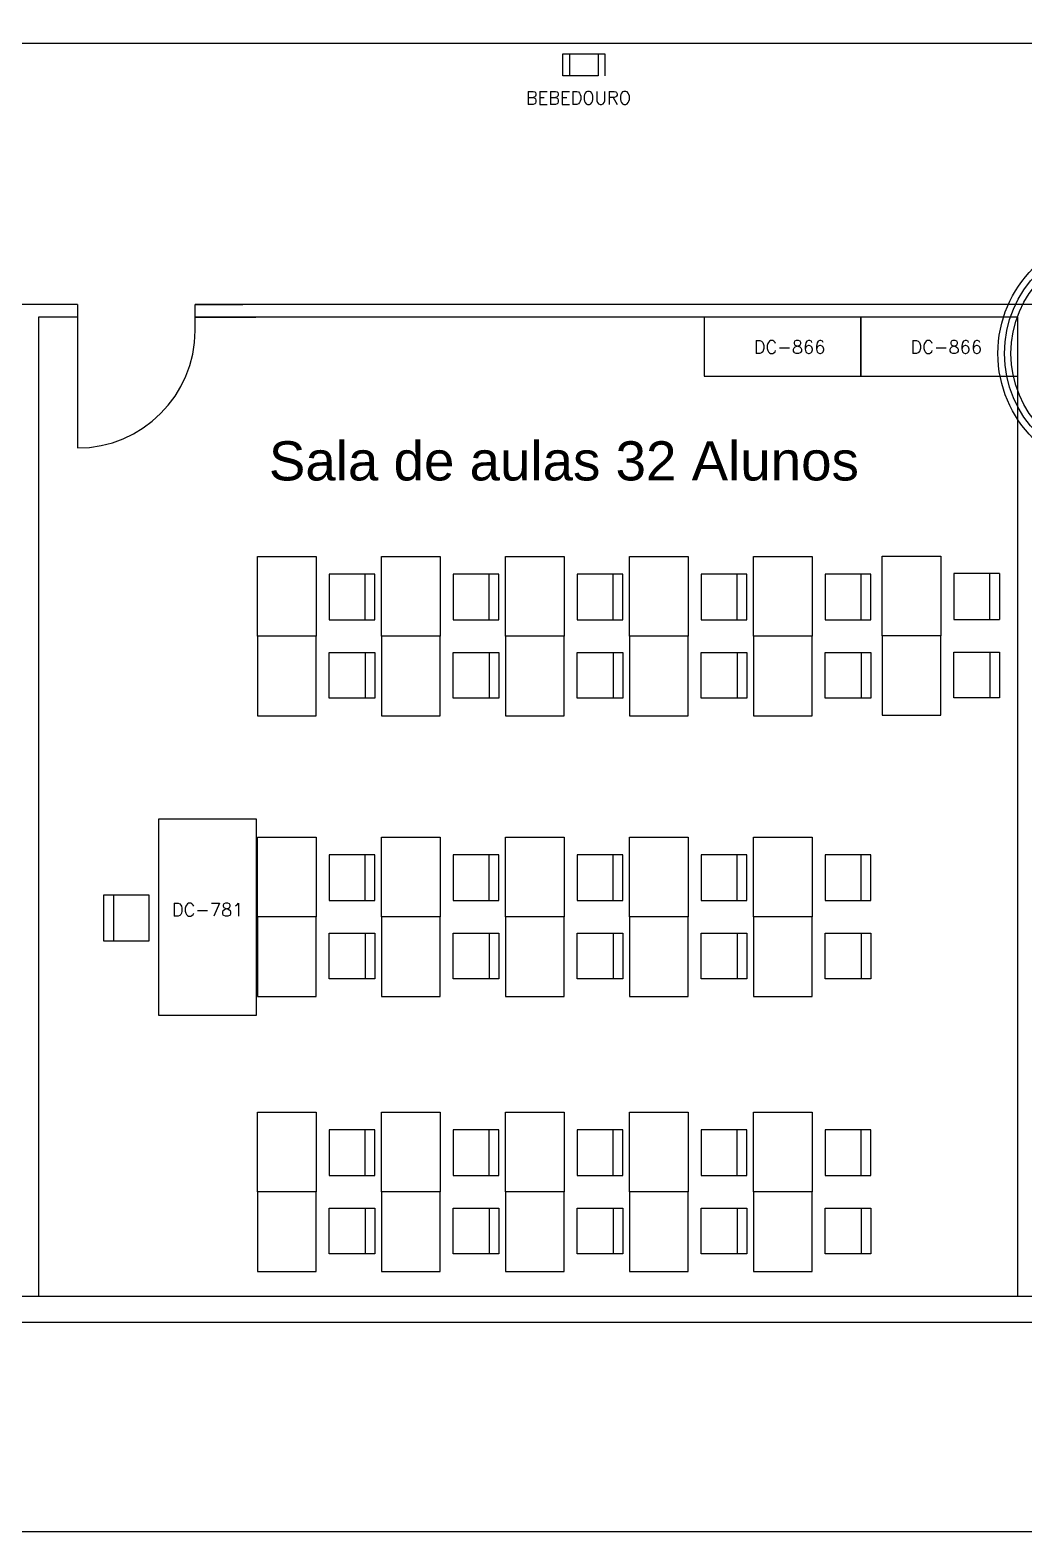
# Model space of a CAD drawing. Header units: millimetres. Extents: x 18768 to 1484868, y -11027 to 520152.
# Drawn here: x 166903 to 174517, y 25708 to 37211 of the extents above; entities that cross this region are included whole.
import ezdxf

# ---------------------------------------------------------------- set-up
doc = ezdxf.new("R2010")
doc.units = ezdxf.units.MM
for name, color, linetype in [('4-MOBILIA', 4, 'Continuous'), ('8-TEXTO-DETALHES', 6, 'Continuous'), ('PAREDES', 7, 'Continuous')]:
    doc.layers.add(name, color=color, linetype=linetype)
doc.layers.add('L035-DEMOLIÇÃO', color=40, linetype='Continuous', plot=False)
doc.styles.add('ROMANS', font='romans', dxfattribs={"width": 0.8, "height": 300})
doc.styles.get("Standard").update_dxf_attribs({"font": 'arial.ttf'})

msp = doc.modelspace()

# ---------------------------------------------------------------- linework, layer by layer
at = {"layer": '4-MOBILIA', "ltscale": 0.01}
for p, q in [((172067.279, 35011.201), (172067.279, 34561.201)), ((173267.279, 35011.201), (172067.279, 35011.201)), ((173267.279, 35011.201), (173267.279, 34561.201)), ((173267.279, 34561.201), (173267.279, 35011.201)), ((174467.279, 35011.201), (173267.279, 35011.201)), ((172067.279, 34561.201), (173267.279, 34561.201)), ((173267.279, 34561.201), (174467.279, 34561.201)), ((168638.055, 31166.559), (167888.055, 31166.559)), ((167888.055, 31166.559), (167888.055, 29666.559)), ((168638.055, 29666.559), (168638.055, 31166.559)), ((167888.055, 29666.559), (168638.055, 29666.559))]:
    msp.add_line(p, q, dxfattribs=at)
at = {"layer": '4-MOBILIA'}
for p, q in [((168644.895, 33177.712), (169094.895, 33177.712)), ((168644.895, 32567.712), (168644.895, 33177.712)), ((169094.895, 33177.712), (169094.895, 32567.712)), ((169594.895, 32567.712), (169594.895, 33177.712)), ((169594.895, 33177.712), (170044.895, 33177.712)), ((170044.895, 33177.712), (170044.895, 32567.712)), ((170544.895, 33177.712), (170994.895, 33177.712)), ((170544.895, 32567.712), (170544.895, 33177.712)), ((170994.895, 33177.712), (170994.895, 32567.712)), ((171494.895, 33177.712), (171944.895, 33177.712)), ((171494.895, 32567.712), (171494.895, 33177.712)), ((171944.895, 33177.712), (171944.895, 32567.712)), ((172444.895, 33177.712), (172894.895, 33177.712)), ((172444.895, 32567.712), (172444.895, 33177.712)), ((172894.895, 33177.712), (172894.895, 32567.712)), ((173429.497, 33182.474), (173879.497, 33182.474)), ((173429.497, 32572.474), (173429.497, 33182.474)), ((173879.497, 33182.474), (173879.497, 32572.474)), ((174329.497, 33047.474), (174329.497, 32697.474)), ((169094.895, 32567.712), (168644.895, 32567.712)), ((168644.895, 32567.712), (168644.895, 31957.712)), ((169094.895, 32567.712), (168644.895, 32567.712)), ((169094.895, 31957.712), (169094.895, 32567.712)), ((169594.895, 32567.712), (169594.895, 31957.712)), ((170044.895, 32567.712), (169594.895, 32567.712)), ((170044.895, 32567.712), (169594.895, 32567.712)), ((170044.895, 31957.712), (170044.895, 32567.712)), ((170994.895, 32567.712), (170544.895, 32567.712)), ((170544.895, 32567.712), (170544.895, 31957.712)), ((170994.895, 32567.712), (170544.895, 32567.712)), ((170994.895, 31957.712), (170994.895, 32567.712)), ((171494.895, 32567.712), (171494.895, 31957.712)), ((171944.895, 32567.712), (171494.895, 32567.712)), ((171944.895, 32567.712), (171494.895, 32567.712)), ((171944.895, 31957.712), (171944.895, 32567.712)), ((172894.895, 32567.712), (172444.895, 32567.712)), ((172444.895, 32567.712), (172444.895, 31957.712)), ((172894.895, 32567.712), (172444.895, 32567.712)), ((172894.895, 31957.712), (172894.895, 32567.712)), ((173429.497, 32572.474), (173429.497, 31962.474)), ((173879.497, 32572.474), (173429.497, 32572.474)), ((173879.497, 32572.474), (173429.497, 32572.474)), ((173879.497, 31962.474), (173879.497, 32572.474)), ((174329.497, 32447.474), (174329.497, 32097.474)), ((168644.895, 31957.712), (169094.895, 31957.712)), ((169594.895, 31957.712), (170044.895, 31957.712)), ((170544.895, 31957.712), (170994.895, 31957.712)), ((171494.895, 31957.712), (171944.895, 31957.712)), ((172444.895, 31957.712), (172894.895, 31957.712)), ((173429.497, 31962.474), (173879.497, 31962.474)), ((168644.895, 31029.674), (169094.895, 31029.674)), ((168644.895, 30419.674), (168644.895, 31029.674)), ((169094.895, 31029.674), (169094.895, 30419.674)), ((169594.895, 30419.674), (169594.895, 31029.674)), ((169594.895, 31029.674), (170044.895, 31029.674)), ((170044.895, 31029.674), (170044.895, 30419.674)), ((170544.895, 31029.674), (170994.895, 31029.674)), ((170544.895, 30419.674), (170544.895, 31029.674)), ((170994.895, 31029.674), (170994.895, 30419.674)), ((171494.895, 31029.674), (171944.895, 31029.674)), ((171494.895, 30419.674), (171494.895, 31029.674)), ((171944.895, 31029.674), (171944.895, 30419.674)), ((172444.895, 31029.674), (172894.895, 31029.674)), ((172444.895, 30419.674), (172444.895, 31029.674)), ((172894.895, 31029.674), (172894.895, 30419.674)), ((169094.895, 30419.674), (168644.895, 30419.674)), ((169094.895, 30419.674), (168644.895, 30419.674)), ((168644.895, 30419.674), (168644.895, 29809.674)), ((169094.895, 29809.674), (169094.895, 30419.674)), ((169594.895, 30419.674), (169594.895, 29809.674)), ((170044.895, 30419.674), (169594.895, 30419.674)), ((170044.895, 30419.674), (169594.895, 30419.674)), ((170044.895, 29809.674), (170044.895, 30419.674)), ((170994.895, 30419.674), (170544.895, 30419.674)), ((170994.895, 30419.674), (170544.895, 30419.674)), ((170544.895, 30419.674), (170544.895, 29809.674)), ((170994.895, 29809.674), (170994.895, 30419.674)), ((171944.895, 30419.674), (171494.895, 30419.674)), ((171944.895, 30419.674), (171494.895, 30419.674)), ((171494.895, 30419.674), (171494.895, 29809.674)), ((171944.895, 29809.674), (171944.895, 30419.674)), ((172894.895, 30419.674), (172444.895, 30419.674)), ((172894.895, 30419.674), (172444.895, 30419.674)), ((172444.895, 30419.674), (172444.895, 29809.674)), ((172894.895, 29809.674), (172894.895, 30419.674)), ((168644.895, 29809.674), (169094.895, 29809.674)), ((169594.895, 29809.674), (170044.895, 29809.674)), ((170544.895, 29809.674), (170994.895, 29809.674)), ((171494.895, 29809.674), (171944.895, 29809.674)), ((172444.895, 29809.674), (172894.895, 29809.674)), ((169544.895, 27836.927), (169194.895, 27836.927)), ((170494.895, 27836.927), (170144.895, 27836.927)), ((171444.895, 27836.927), (171094.895, 27836.927)), ((172394.895, 27836.927), (172044.895, 27836.927)), ((173344.895, 27836.927), (172994.895, 27836.927))]:
    msp.add_line(p, q, dxfattribs=at)
at = {"layer": '4-MOBILIA', "linetype": 'Continuous'}
for p, q in [((169544.895, 33042.712), (169194.895, 33042.712)), ((169194.895, 33042.712), (169194.895, 32692.712)), ((169469.895, 32692.712), (169469.895, 33042.712)), ((169544.895, 32692.712), (169544.895, 33042.712)), ((170494.895, 33042.712), (170144.895, 33042.712)), ((170144.895, 33042.712), (170144.895, 32692.712)), ((170419.895, 32692.712), (170419.895, 33042.712)), ((170494.895, 32692.712), (170494.895, 33042.712)), ((171444.895, 33042.712), (171094.895, 33042.712)), ((171094.895, 33042.712), (171094.895, 32692.712)), ((171369.895, 32692.712), (171369.895, 33042.712)), ((171444.895, 32692.712), (171444.895, 33042.712)), ((172394.895, 33042.712), (172044.895, 33042.712)), ((172044.895, 33042.712), (172044.895, 32692.712)), ((172319.895, 32692.712), (172319.895, 33042.712)), ((172394.895, 32692.712), (172394.895, 33042.712)), ((173344.895, 33042.712), (172994.895, 33042.712)), ((172994.895, 33042.712), (172994.895, 32692.712)), ((173269.895, 32692.712), (173269.895, 33042.712)), ((173344.895, 32692.712), (173344.895, 33042.712)), ((174329.497, 33047.474), (173979.497, 33047.474)), ((173979.497, 33047.474), (173979.497, 32697.474)), ((174254.497, 32697.474), (174254.497, 33047.474)), ((169194.895, 32692.712), (169544.895, 32692.712)), ((170144.895, 32692.712), (170494.895, 32692.712)), ((171094.895, 32692.712), (171444.895, 32692.712)), ((172044.895, 32692.712), (172394.895, 32692.712)), ((172994.895, 32692.712), (173344.895, 32692.712)), ((173979.497, 32697.474), (174329.497, 32697.474)), ((169194.895, 32442.712), (169544.895, 32442.712)), ((169194.895, 32092.712), (169194.895, 32442.712)), ((169469.895, 32442.712), (169469.895, 32092.712)), ((169544.895, 32442.712), (169544.895, 32092.712)), ((170144.895, 32442.712), (170494.895, 32442.712)), ((170144.895, 32092.712), (170144.895, 32442.712)), ((170419.895, 32442.712), (170419.895, 32092.712)), ((170494.895, 32442.712), (170494.895, 32092.712)), ((171094.895, 32442.712), (171444.895, 32442.712)), ((171094.895, 32092.712), (171094.895, 32442.712)), ((171369.895, 32442.712), (171369.895, 32092.712)), ((171444.895, 32442.712), (171444.895, 32092.712)), ((172044.895, 32442.712), (172394.895, 32442.712)), ((172044.895, 32092.712), (172044.895, 32442.712)), ((172319.895, 32442.712), (172319.895, 32092.712)), ((172394.895, 32442.712), (172394.895, 32092.712)), ((172994.895, 32442.712), (173344.895, 32442.712)), ((172994.895, 32092.712), (172994.895, 32442.712)), ((173269.895, 32442.712), (173269.895, 32092.712)), ((173344.895, 32442.712), (173344.895, 32092.712)), ((173979.497, 32447.474), (174329.497, 32447.474)), ((173979.497, 32097.474), (173979.497, 32447.474)), ((174254.497, 32447.474), (174254.497, 32097.474)), ((174329.497, 32097.474), (173979.497, 32097.474)), ((169544.895, 32092.712), (169194.895, 32092.712)), ((170494.895, 32092.712), (170144.895, 32092.712)), ((171444.895, 32092.712), (171094.895, 32092.712)), ((172394.895, 32092.712), (172044.895, 32092.712)), ((173344.895, 32092.712), (172994.895, 32092.712)), ((169544.895, 30894.674), (169194.895, 30894.674)), ((169194.895, 30894.674), (169194.895, 30544.674)), ((169469.895, 30544.674), (169469.895, 30894.674)), ((169544.895, 30544.674), (169544.895, 30894.674)), ((170494.895, 30894.674), (170144.895, 30894.674)), ((170144.895, 30894.674), (170144.895, 30544.674)), ((170419.895, 30544.674), (170419.895, 30894.674)), ((170494.895, 30544.674), (170494.895, 30894.674)), ((171094.895, 30894.674), (171094.895, 30544.674)), ((171444.895, 30894.674), (171094.895, 30894.674)), ((171369.895, 30544.674), (171369.895, 30894.674)), ((171444.895, 30544.674), (171444.895, 30894.674)), ((172044.895, 30894.674), (172044.895, 30544.674)), ((172394.895, 30894.674), (172044.895, 30894.674)), ((172319.895, 30544.674), (172319.895, 30894.674)), ((172394.895, 30544.674), (172394.895, 30894.674)), ((173344.895, 30894.674), (172994.895, 30894.674)), ((172994.895, 30894.674), (172994.895, 30544.674)), ((173269.895, 30544.674), (173269.895, 30894.674)), ((173344.895, 30544.674), (173344.895, 30894.674)), ((167466.625, 30584.734), (167466.625, 30234.734)), ((167816.625, 30584.734), (167466.625, 30584.734)), ((167541.625, 30584.734), (167541.625, 30234.734)), ((167816.625, 30234.734), (167816.625, 30584.734)), ((169194.895, 30544.674), (169544.895, 30544.674)), ((170144.895, 30544.674), (170494.895, 30544.674)), ((171094.895, 30544.674), (171444.895, 30544.674)), ((172044.895, 30544.674), (172394.895, 30544.674)), ((172994.895, 30544.674), (173344.895, 30544.674)), ((169194.895, 30294.674), (169544.895, 30294.674)), ((169194.895, 29944.674), (169194.895, 30294.674)), ((169469.895, 30294.674), (169469.895, 29944.674)), ((169544.895, 30294.674), (169544.895, 29944.674)), ((170144.895, 30294.674), (170494.895, 30294.674)), ((170144.895, 29944.674), (170144.895, 30294.674)), ((170419.895, 30294.674), (170419.895, 29944.674)), ((170494.895, 30294.674), (170494.895, 29944.674)), ((171094.895, 30294.674), (171444.895, 30294.674)), ((171094.895, 29944.674), (171094.895, 30294.674)), ((171369.895, 30294.674), (171369.895, 29944.674)), ((171444.895, 30294.674), (171444.895, 29944.674)), ((172044.895, 30294.674), (172394.895, 30294.674)), ((172044.895, 29944.674), (172044.895, 30294.674)), ((172319.895, 30294.674), (172319.895, 29944.674)), ((172394.895, 30294.674), (172394.895, 29944.674)), ((172994.895, 30294.674), (173344.895, 30294.674)), ((172994.895, 29944.674), (172994.895, 30294.674)), ((173269.895, 30294.674), (173269.895, 29944.674)), ((173344.895, 30294.674), (173344.895, 29944.674)), ((167466.625, 30234.734), (167816.625, 30234.734)), ((169544.895, 29944.674), (169194.895, 29944.674)), ((170494.895, 29944.674), (170144.895, 29944.674)), ((171444.895, 29944.674), (171094.895, 29944.674)), ((172394.895, 29944.674), (172044.895, 29944.674)), ((173344.895, 29944.674), (172994.895, 29944.674)), ((169544.895, 28786.927), (169194.895, 28786.927)), ((169194.895, 28786.927), (169194.895, 28436.927)), ((169469.895, 28436.927), (169469.895, 28786.927)), ((169544.895, 28436.927), (169544.895, 28786.927)), ((170494.895, 28786.927), (170144.895, 28786.927)), ((170144.895, 28786.927), (170144.895, 28436.927)), ((170419.895, 28436.927), (170419.895, 28786.927)), ((170494.895, 28436.927), (170494.895, 28786.927)), ((171444.895, 28786.927), (171094.895, 28786.927)), ((171094.895, 28786.927), (171094.895, 28436.927)), ((171369.895, 28436.927), (171369.895, 28786.927)), ((171444.895, 28436.927), (171444.895, 28786.927)), ((172394.895, 28786.927), (172044.895, 28786.927)), ((172044.895, 28786.927), (172044.895, 28436.927)), ((172319.895, 28436.927), (172319.895, 28786.927)), ((172394.895, 28436.927), (172394.895, 28786.927)), ((172994.895, 28786.927), (172994.895, 28436.927)), ((173344.895, 28786.927), (172994.895, 28786.927)), ((173269.895, 28436.927), (173269.895, 28786.927)), ((173344.895, 28436.927), (173344.895, 28786.927)), ((169194.895, 28436.927), (169544.895, 28436.927)), ((170144.895, 28436.927), (170494.895, 28436.927)), ((171094.895, 28436.927), (171444.895, 28436.927)), ((172044.895, 28436.927), (172394.895, 28436.927)), ((172994.895, 28436.927), (173344.895, 28436.927)), ((169194.895, 28186.927), (169544.895, 28186.927)), ((169194.895, 27836.927), (169194.895, 28186.927)), ((169469.895, 28186.927), (169469.895, 27836.927)), ((169544.895, 28186.927), (169544.895, 27836.927)), ((170144.895, 28186.927), (170494.895, 28186.927)), ((170144.895, 27836.927), (170144.895, 28186.927)), ((170419.895, 28186.927), (170419.895, 27836.927)), ((170494.895, 28186.927), (170494.895, 27836.927)), ((171094.895, 28186.927), (171444.895, 28186.927)), ((171094.895, 27836.927), (171094.895, 28186.927)), ((171369.895, 28186.927), (171369.895, 27836.927)), ((171444.895, 28186.927), (171444.895, 27836.927)), ((172044.895, 28186.927), (172394.895, 28186.927)), ((172044.895, 27836.927), (172044.895, 28186.927)), ((172319.895, 28186.927), (172319.895, 27836.927)), ((172394.895, 28186.927), (172394.895, 27836.927)), ((172994.895, 28186.927), (173344.895, 28186.927)), ((172994.895, 27836.927), (172994.895, 28186.927)), ((173269.895, 28186.927), (173269.895, 27836.927)), ((173344.895, 28186.927), (173344.895, 27836.927))]:
    msp.add_line(p, q, dxfattribs=at)
at = {"layer": '4-MOBILIA'}
for points in [[(169094.895, 28311.927), (168644.895, 28311.927), (168644.895, 28921.927), (169094.895, 28921.927)], [(170044.895, 28311.927), (169594.895, 28311.927), (169594.895, 28921.927), (170044.895, 28921.927)], [(170994.895, 28311.927), (170544.895, 28311.927), (170544.895, 28921.927), (170994.895, 28921.927)], [(171944.895, 28311.927), (171494.895, 28311.927), (171494.895, 28921.927), (171944.895, 28921.927)], [(172894.895, 28311.927), (172444.895, 28311.927), (172444.895, 28921.927), (172894.895, 28921.927)], [(169094.895, 28311.927), (168644.895, 28311.927), (168644.895, 27701.927), (169094.895, 27701.927)], [(170044.895, 28311.927), (169594.895, 28311.927), (169594.895, 27701.927), (170044.895, 27701.927)], [(170994.895, 28311.927), (170544.895, 28311.927), (170544.895, 27701.927), (170994.895, 27701.927)], [(171944.895, 28311.927), (171494.895, 28311.927), (171494.895, 27701.927), (171944.895, 27701.927)], [(172894.895, 28311.927), (172444.895, 28311.927), (172444.895, 27701.927), (172894.895, 27701.927)]]:
    msp.add_lwpolyline(points, close=True, dxfattribs=at)
at = {"layer": 'DEFPOINTS'}
for p, q in [((170985.406, 37029.244), (171255.406, 37029.244)), ((171036.924, 37029.244), (171306.924, 37029.244))]:
    msp.add_line(p, q, dxfattribs=at)
at = {"layer": 'L035-DEMOLIÇÃO', "linetype": 'ByBlock', "lineweight": -2}
msp.add_lwpolyline([(243039.686, 25707.681), (151141.405, 25707.681), (151141.405, 63236.274), (243039.686, 63236.274)], close=True, dxfattribs=at)
at = {"layer": 'L035-DEMOLIÇÃO'}
for radius in [922.089, 872.089, 822.089]:
    msp.add_circle((175239.433, 34734.763), radius, dxfattribs=at)
at = {"layer": 'PAREDES'}
for p, q in [((151769.279, 37111.201), (187063.279, 37111.201)), ((151769.279, 37111.201), (187063.279, 37111.201)), ((170985.406, 36859.244), (170985.406, 37029.244)), ((171036.924, 36859.244), (171036.924, 37029.244)), ((171255.406, 37029.244), (171255.406, 36859.244)), ((171306.924, 37029.244), (171306.924, 36859.244)), ((171255.406, 36859.244), (170985.406, 36859.244)), ((166967.279, 35110.201), (160568.279, 35110.201)), ((167267.279, 35110.201), (166967.279, 35110.201)), ((167267.279, 35110.201), (166967.279, 35110.201)), ((167267.279, 35110.201), (166967.279, 35110.201)), ((167267.279, 35110.201), (167267.279, 34010.201)), ((167267.279, 35110.201), (167267.279, 34010.201)), ((168167.279, 35110.201), (168533.496, 35110.201)), ((168167.279, 35110.201), (168533.496, 35110.201)), ((168167.279, 34910.201), (168167.279, 35110.201)), ((168167.279, 34910.201), (168167.279, 35110.201)), ((174866.279, 35110.201), (168167.279, 35110.201)), ((167267.279, 35011.201), (166967.279, 35011.201)), ((167267.279, 35011.201), (166967.279, 35011.201)), ((167267.279, 35011.201), (166967.279, 35011.201)), ((166967.279, 35011.201), (166967.279, 27511.201)), ((166967.279, 35011.201), (166967.279, 27511.201)), ((166967.279, 35011.201), (166967.279, 27511.201)), ((168167.279, 35011.201), (168632.496, 35011.201)), ((168167.279, 35011.201), (168632.496, 35011.201)), ((168968.279, 35011.201), (168167.279, 35011.201)), ((168968.279, 35011.201), (168167.279, 35011.201)), ((174467.279, 35011.201), (168167.279, 35011.201)), ((174467.279, 35011.201), (174467.279, 27511.201)), ((184638.279, 27511.201), (159475.069, 27511.201)), ((184638.279, 27311.201), (159475.069, 27311.201))]:
    msp.add_line(p, q, dxfattribs=at)
msp.add_arc((167267.279, 34910.201), 900, 270, 0, dxfattribs=at)
msp.add_arc((167267.279, 34910.201), 900, 270, 0, dxfattribs=at)

# ---------------------------------------------------------------- texts
at = {"layer": '4-MOBILIA', "insert": (168732.649, 34061.482), "char_height": 300, "width": 4740.23, "attachment_point": 1}
msp.add_mtext('{\\fArial|b0|i0|c0|p34;Sala de aulas 32 Alunos}', dxfattribs=at)
at = {"layer": '8-TEXTO-DETALHES', "style": 'ROMANS'}
for s, p in [('BEBEDOURO', (170701.129, 36641.592)), ('DC-866', (172447.263, 34733.452)), ('DC-866', (173647.263, 34733.452)), ('DC-781', (167989.432, 30423.553))]:
    msp.add_text(s, height=100, dxfattribs=at).set_placement(p)

doc.saveas('drawing.dxf')
